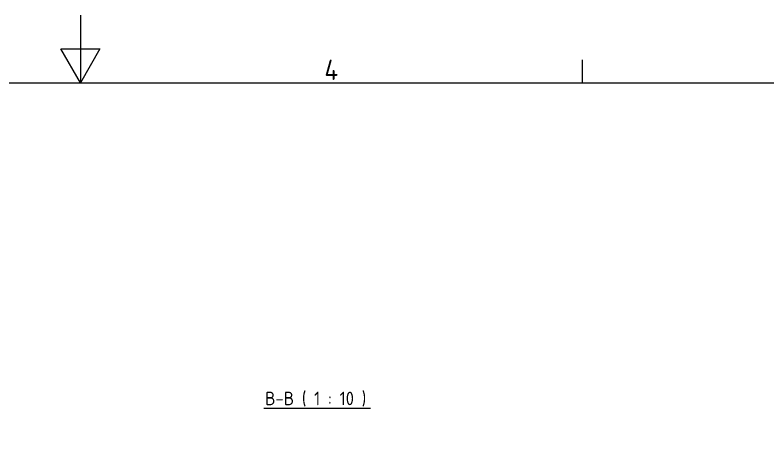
# Model space of a CAD drawing. Header units: millimetres. Extents: x 0 to 5940, y 0 to 4200.
# Drawn here: x 2873 to 3987, y 3562 to 4200 of the extents above; entities that cross this region are included whole.
import ezdxf

# ---------------------------------------------------------------- set-up
doc = ezdxf.new("R2010")
doc.units = ezdxf.units.MM
doc.header["$LTSCALE"] = 10
doc.layers.get('0').update_dxf_attribs({"color": 3, "lineweight": 5, "true_color": 0x00ff00})
doc.layers.add('경계(ISO)', color=7, linetype='Continuous', lineweight=5)
doc.layers.add('기호(ISO)', color=5, linetype='Continuous', lineweight=5, true_color=0x0000ff)
doc.styles.add('문자 텍스트_PSTEK_POSCO', font='isocp.shx')
doc.styles.add('텍스트 스타일466', font='isocp.shx')

# ---------------------------------------------------------------- blocks, each defined once
blk = doc.blocks.new('경계 Default Border')
at = {"layer": '경계(ISO)'}
blk.add_line((371.25, 410), (371.25, 413.4), dxfattribs=at)
at = {"layer": '경계(ISO)', "flags": 128}
for points in [[(297, 420), (297, 410), (294.11, 415), (299.89, 415), (297, 410)], [(10, 10), (10, 410), (584, 410), (584, 10), (10, 10)]]:
    blk.add_lwpolyline(points, dxfattribs=at)
at = {"layer": '경계(ISO)', "color": 2, "true_color": 0xffff00, "insert": (333.1, 410.4), "char_height": 3, "attachment_point": 7, "style": '문자 텍스트_PSTEK_POSCO'}
blk.add_mtext('4', dxfattribs=at)

msp = doc.modelspace()

# ---------------------------------------------------------------- linework, layer by layer
at = {"layer": '기호(ISO)', "color": 7, "lineweight": 18}
msp.add_line((3241.201, 3619.151), (3399.008, 3619.151), dxfattribs=at)

# ---------------------------------------------------------------- block references
at = {"xscale": 10, "yscale": 10, "zscale": 10}
msp.add_blockref('경계 Default Border', (0, 0), dxfattribs=at)

# ---------------------------------------------------------------- texts
at = {"layer": '기호(ISO)', "color": 7, "insert": (3243.281, 3621.363), "char_height": 20, "attachment_point": 7, "style": '텍스트 스타일466'}
msp.add_mtext('B-B ( 1 : 10 )', dxfattribs=at)

doc.saveas('drawing.dxf')
